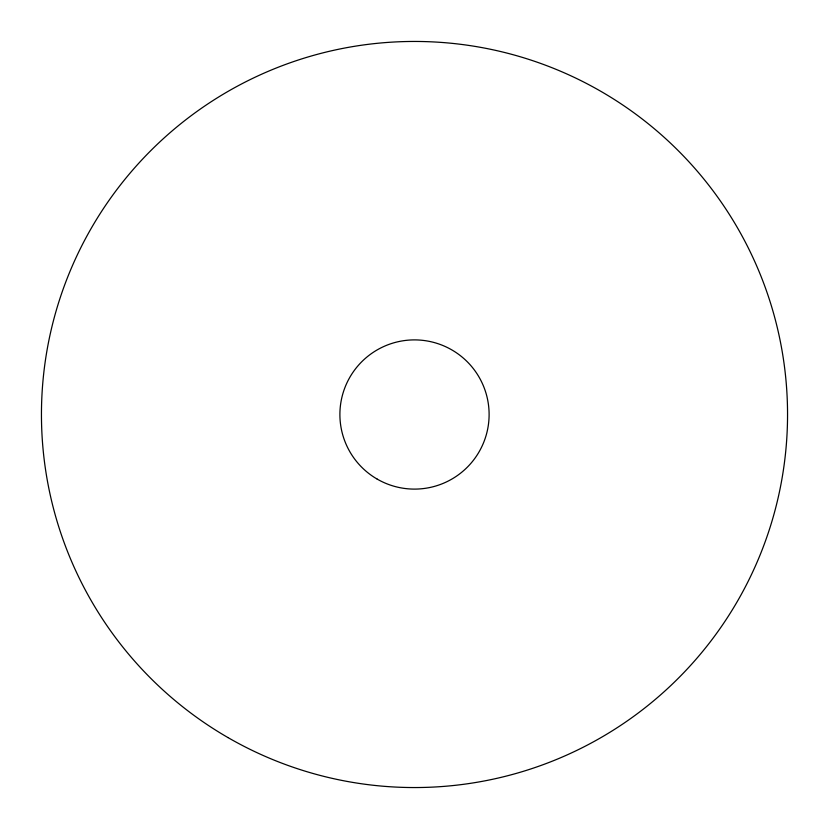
<?xml version="1.0" encoding="UTF-8"?>
<svg xmlns="http://www.w3.org/2000/svg" width="829" height="829" viewBox="0 0 829 829"><rect width="100%" height="100%" fill="white"/><g stroke="black" fill="none" stroke-linecap="round" stroke-linejoin="round"><path stroke-width="1.24" d="M227.975 737.572A373.05 373.05 0 0 0 787.55 414.5A373.05 373.05 0 0 0 227.975 91.428A373.05 373.05 0 0 0 227.975 737.572M377.195 479.11A74.61 74.61 0 0 0 489.11 414.5A74.61 74.61 0 0 0 377.195 349.89A74.61 74.61 0 0 0 377.195 479.11"/></g></svg>
